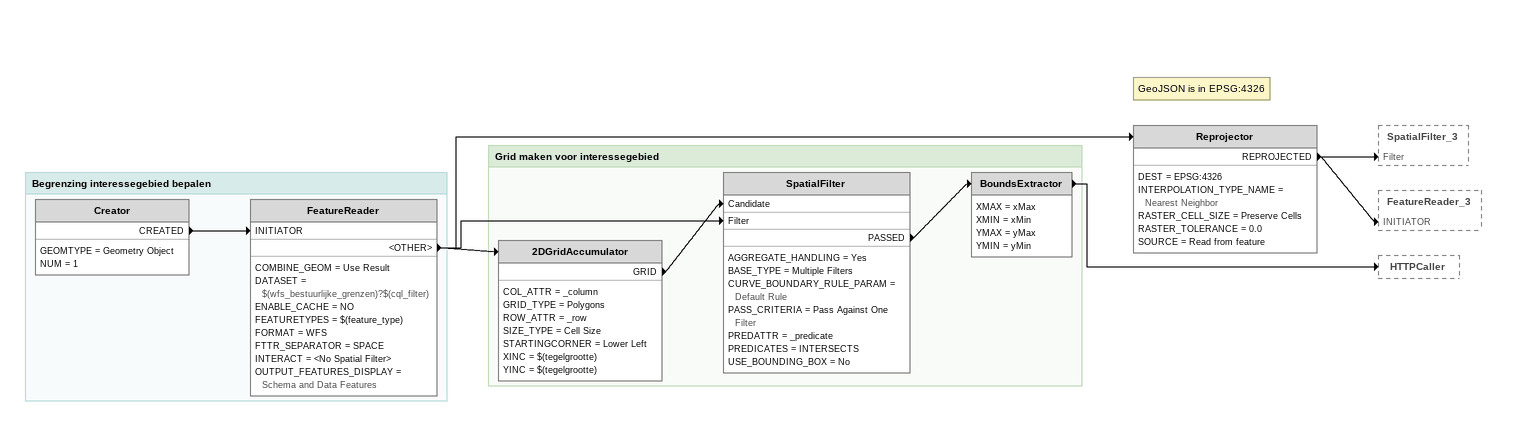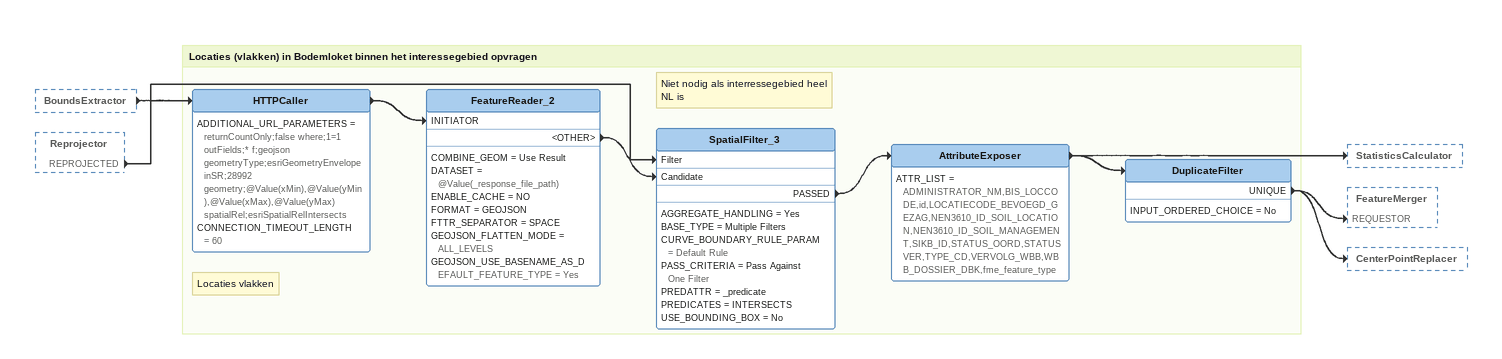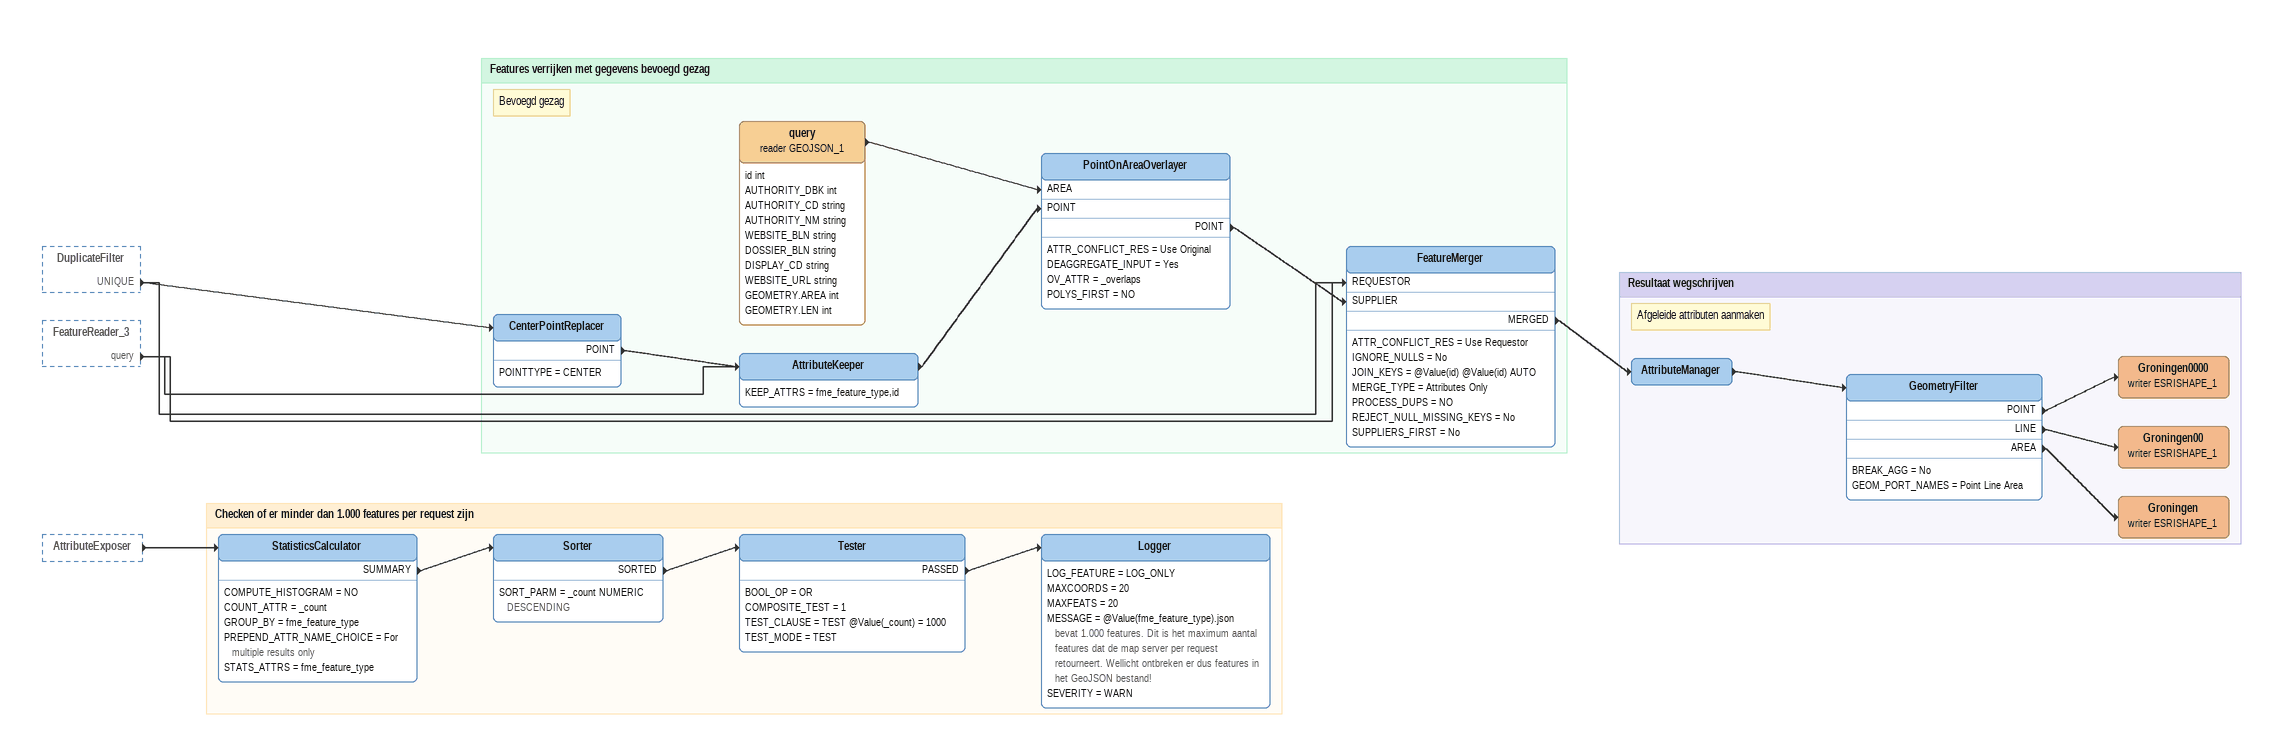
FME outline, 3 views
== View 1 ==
Note: GeoJSON is in EPSG:4326
Reprojector
    DEST = EPSG:4326
    INTERPOLATION_TYPE_NAME = Nearest Neighbor
    RASTER_CELL_SIZE = Preserve Cells
    RASTER_TOLERANCE = 0.0
    SOURCE = Read from feature
    REPROJECTED -> SpatialFilter_3 [Filter]
    REPROJECTED -> FeatureReader_3 [INITIATOR]

Bookmark: Begrenzing interessegebied bepalen
Creator
    GEOMTYPE = Geometry Object
    NUM = 1
    CREATED -> FeatureReader [INITIATOR]
FeatureReader
    COMBINE_GEOM = Use Result
    DATASET = $(wfs_bestuurlijke_grenzen)?$(cql_filter)
    ENABLE_CACHE = NO
    FEATURETYPES = $(feature_type)
    FORMAT = WFS
    FTTR_SEPARATOR = SPACE
    INTERACT = <No Spatial Filter>
    OUTPUT_FEATURES_DISPLAY = Schema and Data Features
    <OTHER> -> Reprojector
    <OTHER> -> SpatialFilter [Filter]
    <OTHER> -> 2DGridAccumulator

Bookmark: Grid maken voor interessegebied
2DGridAccumulator
    COL_ATTR = _column
    GRID_TYPE = Polygons
    ROW_ATTR = _row
    SIZE_TYPE = Cell Size
    STARTINGCORNER = Lower Left
    XINC = $(tegelgrootte)
    YINC = $(tegelgrootte)
    GRID -> SpatialFilter [Candidate]
SpatialFilter
    AGGREGATE_HANDLING = Yes
    BASE_TYPE = Multiple Filters
    CURVE_BOUNDARY_RULE_PARAM = Default Rule
    PASS_CRITERIA = Pass Against One Filter
    PREDATTR = _predicate
    PREDICATES = INTERSECTS
    USE_BOUNDING_BOX = No
    PASSED -> BoundsExtractor
BoundsExtractor
    XMAX = xMax
    XMIN = xMin
    YMAX = yMax
    YMIN = yMin
    -> HTTPCaller

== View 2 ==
BoundsExtractor [outside]
    -> HTTPCaller
Reprojector [outside]
    REPROJECTED -> SpatialFilter_3 [Filter]

Bookmark: Locaties (vlakken) in Bodemloket binnen het interessegebied opvragen
Note: Locaties vlakken
HTTPCaller
    ADDITIONAL_URL_PARAMETERS = returnCountOnly;false where;1=1 outFields;* f;geojson geometryType;esriGeometryEnvelope inSR;28992 geometry;@Value(xMin),@Value(yMin),@Value(xMax),@Value(yMax) spatialRel;esriSpatialRelIntersects
    CONNECTION_TIMEOUT_LENGTH = 60
    -> FeatureReader_2 [INITIATOR]
FeatureReader_2
    COMBINE_GEOM = Use Result
    DATASET = @Value(_response_file_path)
    ENABLE_CACHE = NO
    FORMAT = GEOJSON
    FTTR_SEPARATOR = SPACE
    GEOJSON_FLATTEN_MODE = ALL_LEVELS
    GEOJSON_USE_BASENAME_AS_DEFAULT_FEATURE_TYPE = Yes
    <OTHER> -> SpatialFilter_3 [Candidate]
Note: Niet nodig als interressegebied heel NL is
SpatialFilter_3
    AGGREGATE_HANDLING = Yes
    BASE_TYPE = Multiple Filters
    CURVE_BOUNDARY_RULE_PARAM = Default Rule
    PASS_CRITERIA = Pass Against One Filter
    PREDATTR = _predicate
    PREDICATES = INTERSECTS
    USE_BOUNDING_BOX = No
    PASSED -> AttributeExposer
AttributeExposer
    ATTR_LIST = ADMINISTRATOR_NM,BIS_LOCCODE,id,LOCATIECODE_BEVOEGD_GEZAG,NEN3610_ID_SOIL_LOCATION,NEN3610_ID_SOIL_MANAGEMENT,SIKB_ID,STATUS_OORD,STATUSVER,TYPE_CD,VERVOLG_WBB,WBB_DOSSIER_DBK,fme_feature_type
    -> DuplicateFilter
    -> StatisticsCalculator
DuplicateFilter
    INPUT_ORDERED_CHOICE = No
    UNIQUE -> FeatureMerger [REQUESTOR]
    UNIQUE -> CenterPointReplacer

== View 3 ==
DuplicateFilter [outside]
    UNIQUE -> FeatureMerger [REQUESTOR]
    UNIQUE -> CenterPointReplacer
FeatureReader_3 [outside]
    query -> AttributeKeeper
    query -> FeatureMerger [REQUESTOR]
AttributeExposer [outside]
    -> StatisticsCalculator

Bookmark: Features verrijken met gegevens bevoegd gezag
CenterPointReplacer
    POINTTYPE = CENTER
    POINT -> AttributeKeeper
AttributeKeeper
    KEEP_ATTRS = fme_feature_type,id
    -> PointOnAreaOverlayer [POINT]
Note: Bevoegd gezag
query (reader GEOJSON_1)
    attributes: id int, AUTHORITY_DBK int, AUTHORITY_CD string, AUTHORITY_NM string, WEBSITE_BLN string, DOSSIER_BLN string, DISPLAY_CD string, WEBSITE_URL string, GEOMETRY.AREA int, GEOMETRY.LEN int
    -> PointOnAreaOverlayer [AREA]
PointOnAreaOverlayer
    ATTR_CONFLICT_RES = Use Original
    DEAGGREGATE_INPUT = Yes
    OV_ATTR = _overlaps
    POLYS_FIRST = NO
    POINT -> FeatureMerger [SUPPLIER]
FeatureMerger
    ATTR_CONFLICT_RES = Use Requestor
    IGNORE_NULLS = No
    JOIN_KEYS = @Value(id) @Value(id) AUTO
    MERGE_TYPE = Attributes Only
    PROCESS_DUPS = NO
    REJECT_NULL_MISSING_KEYS = No
    SUPPLIERS_FIRST = No
    MERGED -> AttributeManager

Bookmark: Checken of er minder dan 1.000 features per request zijn
StatisticsCalculator
    COMPUTE_HISTOGRAM = NO
    COUNT_ATTR = _count
    GROUP_BY = fme_feature_type
    PREPEND_ATTR_NAME_CHOICE = For multiple results only
    STATS_ATTRS = fme_feature_type
    SUMMARY -> Sorter
Sorter
    SORT_PARM = _count NUMERIC DESCENDING
    SORTED -> Tester
Tester
    BOOL_OP = OR
    COMPOSITE_TEST = 1
    TEST_CLAUSE = TEST @Value(_count) = 1000
    TEST_MODE = TEST
    PASSED -> Logger
Logger
    LOG_FEATURE = LOG_ONLY
    MAXCOORDS = 20
    MAXFEATS = 20
    MESSAGE = @Value(fme_feature_type).json bevat 1.000 features. Dit is het maximum aantal features dat de map server per request retourneert. Wellicht ontbreken er dus features in het GeoJSON bestand!
    SEVERITY = WARN

Bookmark: Resultaat wegschrijven
Note: Afgeleide attributen aanmaken
AttributeManager
    -> GeometryFilter
GeometryFilter
    BREAK_AGG = No
    GEOM_PORT_NAMES = Point Line Area
    POINT -> Groningen0000 (writer ESRISHAPE_1)
    LINE -> Groningen00 (writer ESRISHAPE_1)
    AREA -> Groningen (writer ESRISHAPE_1)
Groningen0000 (writer ESRISHAPE_1)
Groningen00 (writer ESRISHAPE_1)
Groningen (writer ESRISHAPE_1)
